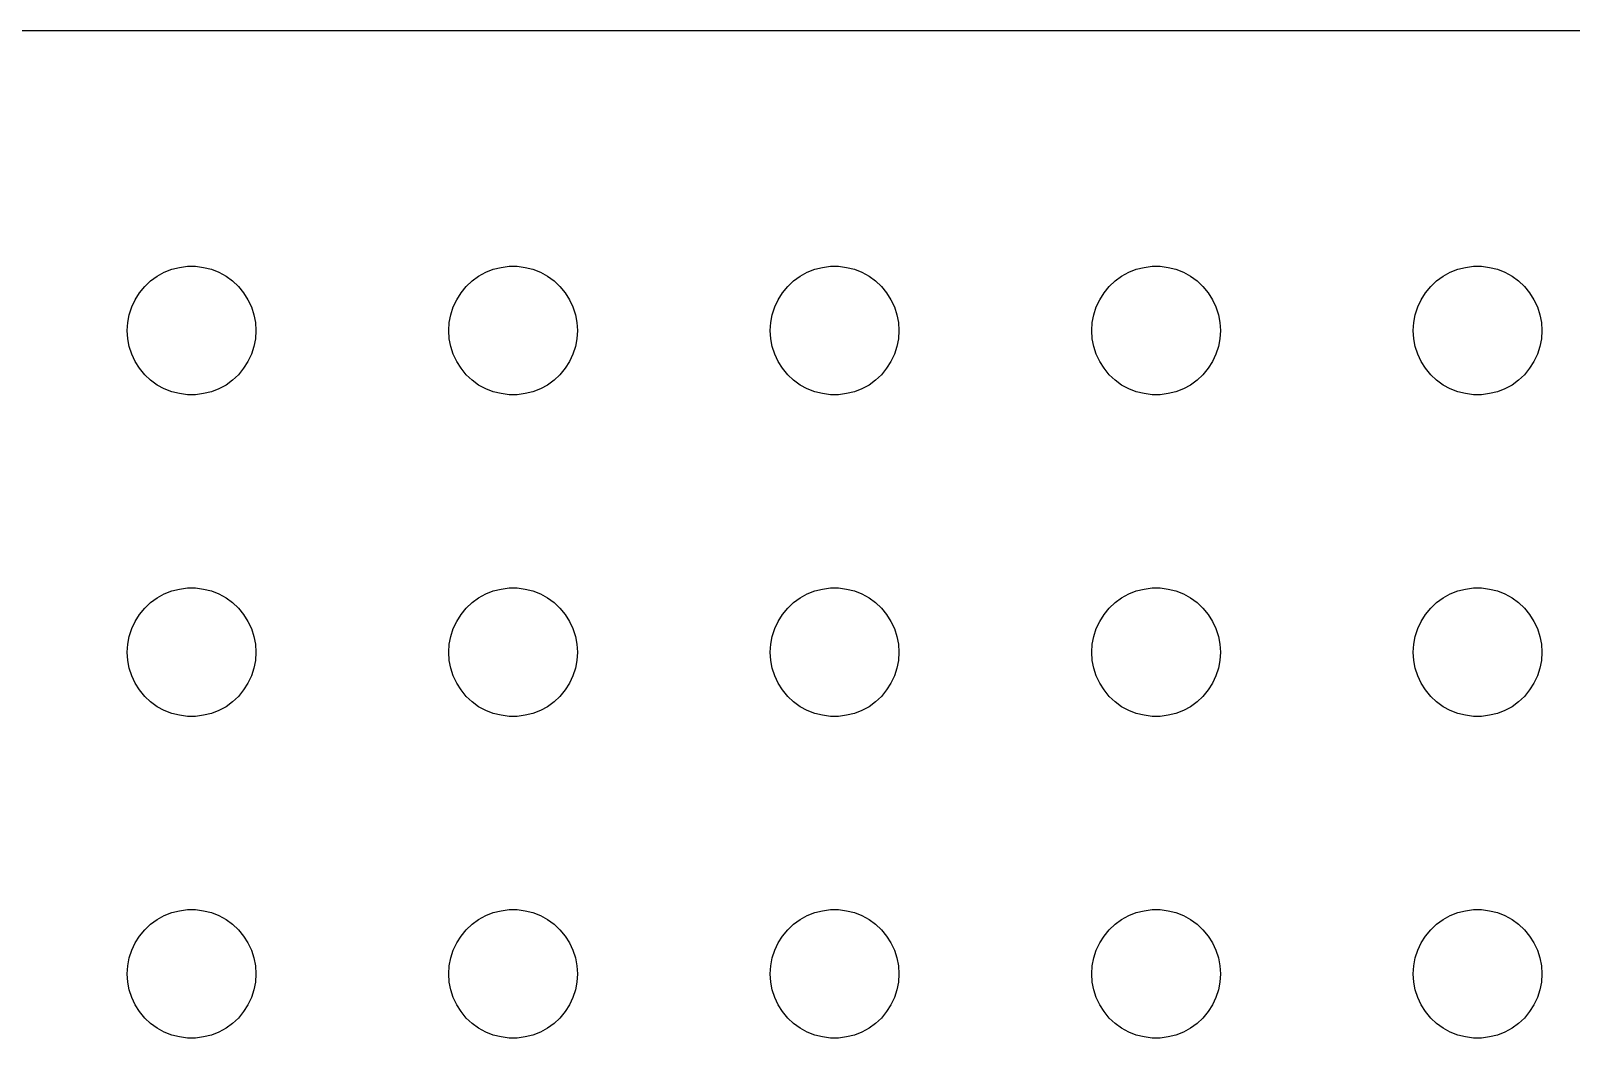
# Model space of a CAD drawing. Header units: metres. Extents: x -134 to 134, y 518 to 1078.
# Drawn here: x -3.75 to 32.18, y 1054.5 to 1077.99 of the extents above; entities that cross this region are included whole.
import ezdxf

# ---------------------------------------------------------------- set-up
doc = ezdxf.new("R2010")
doc.units = ezdxf.units.M

msp = doc.modelspace()

# ---------------------------------------------------------------- linework, layer by layer
for p, q in [((129.814, 1077.99), (-129.814, 1077.99)), ((-0.95613, 1072.16), (-0.80373, 1072.27)), ((-0.80373, 1072.27), (-0.63866, 1072.36)), ((-0.63866, 1072.36), (-0.46352, 1072.43)), ((-0.46352, 1072.43), (-0.28107, 1072.47)), ((-0.28107, 1072.47), (-0.09418, 1072.5)), ((-0.09418, 1072.5), (0.09418, 1072.5)), ((0.09418, 1072.5), (0.28107, 1072.47)), ((0.28107, 1072.47), (0.46352, 1072.43)), ((0.46352, 1072.43), (0.63866, 1072.36)), ((0.63866, 1072.36), (0.80373, 1072.27)), ((0.80373, 1072.27), (0.95613, 1072.16)), ((6.54385, 1072.16), (6.69626, 1072.27)), ((6.69626, 1072.27), (6.86133, 1072.36)), ((6.86133, 1072.36), (7.03647, 1072.43)), ((7.03647, 1072.43), (7.21892, 1072.47)), ((7.21892, 1072.47), (7.40581, 1072.5)), ((7.40581, 1072.5), (7.59418, 1072.5)), ((7.59418, 1072.5), (7.78107, 1072.47)), ((7.78107, 1072.47), (7.96352, 1072.43)), ((7.96352, 1072.43), (8.13866, 1072.36)), ((8.13866, 1072.36), (8.30373, 1072.27)), ((8.30373, 1072.27), (8.45613, 1072.16)), ((14.0439, 1072.16), (14.1963, 1072.27)), ((14.1963, 1072.27), (14.3613, 1072.36)), ((14.3613, 1072.36), (14.5365, 1072.43)), ((14.5365, 1072.43), (14.7189, 1072.47)), ((14.7189, 1072.47), (14.9058, 1072.5)), ((14.9058, 1072.5), (15.0942, 1072.5)), ((15.0942, 1072.5), (15.2811, 1072.47)), ((15.2811, 1072.47), (15.4635, 1072.43)), ((15.4635, 1072.43), (15.6387, 1072.36)), ((15.6387, 1072.36), (15.8037, 1072.27)), ((15.8037, 1072.27), (15.9561, 1072.16)), ((21.5439, 1072.16), (21.6963, 1072.27)), ((21.6963, 1072.27), (21.8613, 1072.36)), ((21.8613, 1072.36), (22.0365, 1072.43)), ((22.0365, 1072.43), (22.2189, 1072.47)), ((22.2189, 1072.47), (22.4058, 1072.5)), ((22.4058, 1072.5), (22.5942, 1072.5)), ((22.5942, 1072.5), (22.7811, 1072.47)), ((22.7811, 1072.47), (22.9635, 1072.43)), ((22.9635, 1072.43), (23.1387, 1072.36)), ((23.1387, 1072.36), (23.3037, 1072.27)), ((23.3037, 1072.27), (23.4561, 1072.16)), ((29.0439, 1072.16), (29.1963, 1072.27)), ((29.1963, 1072.27), (29.3613, 1072.36)), ((29.3613, 1072.36), (29.5365, 1072.43)), ((29.5365, 1072.43), (29.7189, 1072.47)), ((29.7189, 1072.47), (29.9058, 1072.5)), ((29.9058, 1072.5), (30.0942, 1072.5)), ((30.0942, 1072.5), (30.2811, 1072.47)), ((30.2811, 1072.47), (30.4635, 1072.43)), ((30.4635, 1072.43), (30.6387, 1072.36)), ((30.6387, 1072.36), (30.8037, 1072.27)), ((30.8037, 1072.27), (30.9561, 1072.16)), ((-1.21352, 1071.88), (-1.09344, 1072.03)), ((-1.09344, 1072.03), (-0.95613, 1072.16)), ((0.95613, 1072.16), (1.09344, 1072.03)), ((1.09344, 1072.03), (1.21352, 1071.88)), ((6.28647, 1071.88), (6.40654, 1072.03)), ((6.40654, 1072.03), (6.54385, 1072.16)), ((8.45613, 1072.16), (8.59344, 1072.03)), ((8.59344, 1072.03), (8.71352, 1071.88)), ((13.7865, 1071.88), (13.9065, 1072.03)), ((13.9065, 1072.03), (14.0439, 1072.16)), ((15.9561, 1072.16), (16.0934, 1072.03)), ((16.0934, 1072.03), (16.2135, 1071.88)), ((21.2865, 1071.88), (21.4065, 1072.03)), ((21.4065, 1072.03), (21.5439, 1072.16)), ((23.4561, 1072.16), (23.5934, 1072.03)), ((23.5934, 1072.03), (23.7135, 1071.88)), ((28.7865, 1071.88), (28.9065, 1072.03)), ((28.9065, 1072.03), (29.0439, 1072.16)), ((30.9561, 1072.16), (31.0934, 1072.03)), ((31.0934, 1072.03), (31.2135, 1071.88)), ((-1.45287, 1071.37), (-1.39465, 1071.55)), ((-1.39465, 1071.55), (-1.31445, 1071.72)), ((-1.31445, 1071.72), (-1.21352, 1071.88)), ((1.21352, 1071.88), (1.31445, 1071.72)), ((1.31445, 1071.72), (1.39465, 1071.55)), ((1.39465, 1071.55), (1.45287, 1071.37)), ((6.04712, 1071.37), (6.10533, 1071.55)), ((6.10533, 1071.55), (6.18553, 1071.72)), ((6.18553, 1071.72), (6.28647, 1071.88)), ((8.71352, 1071.88), (8.81445, 1071.72)), ((8.81445, 1071.72), (8.89465, 1071.55)), ((8.89465, 1071.55), (8.95287, 1071.37)), ((13.5471, 1071.37), (13.6053, 1071.55)), ((13.6053, 1071.55), (13.6855, 1071.72)), ((13.6855, 1071.72), (13.7865, 1071.88)), ((16.2135, 1071.88), (16.3145, 1071.72)), ((16.3145, 1071.72), (16.3947, 1071.55)), ((16.3947, 1071.55), (16.4529, 1071.37)), ((21.0471, 1071.37), (21.1053, 1071.55)), ((21.1053, 1071.55), (21.1855, 1071.72)), ((21.1855, 1071.72), (21.2865, 1071.88)), ((23.7135, 1071.88), (23.8145, 1071.72)), ((23.8145, 1071.72), (23.8947, 1071.55)), ((23.8947, 1071.55), (23.9529, 1071.37)), ((28.5471, 1071.37), (28.6053, 1071.55)), ((28.6053, 1071.55), (28.6855, 1071.72)), ((28.6855, 1071.72), (28.7865, 1071.88)), ((31.2135, 1071.88), (31.3145, 1071.72)), ((31.3145, 1071.72), (31.3947, 1071.55)), ((31.3947, 1071.55), (31.4529, 1071.37)), ((-1.5, 1071), (-1.48816, 1071.19)), ((-1.48816, 1071.19), (-1.45287, 1071.37)), ((1.45287, 1071.37), (1.48816, 1071.19)), ((1.48816, 1071.19), (1.5, 1071)), ((6, 1071), (6.01183, 1071.19)), ((6.01183, 1071.19), (6.04712, 1071.37)), ((8.95287, 1071.37), (8.98816, 1071.19)), ((8.98816, 1071.19), (9, 1071)), ((13.5, 1071), (13.5118, 1071.19)), ((13.5118, 1071.19), (13.5471, 1071.37)), ((16.4529, 1071.37), (16.4882, 1071.19)), ((16.4882, 1071.19), (16.5, 1071)), ((21, 1071), (21.0118, 1071.19)), ((21.0118, 1071.19), (21.0471, 1071.37)), ((23.9529, 1071.37), (23.9882, 1071.19)), ((23.9882, 1071.19), (24, 1071)), ((28.5, 1071), (28.5118, 1071.19)), ((28.5118, 1071.19), (28.5471, 1071.37)), ((31.4529, 1071.37), (31.4882, 1071.19)), ((31.4882, 1071.19), (31.5, 1071)), ((-1.48816, 1070.81), (-1.5, 1071)), ((1.5, 1071), (1.48816, 1070.81)), ((6.01183, 1070.81), (6, 1071)), ((9, 1071), (8.98816, 1070.81)), ((13.5118, 1070.81), (13.5, 1071)), ((16.5, 1071), (16.4882, 1070.81)), ((21.0118, 1070.81), (21, 1071)), ((24, 1071), (23.9882, 1070.81)), ((28.5118, 1070.81), (28.5, 1071)), ((31.5, 1071), (31.4882, 1070.81)), ((-1.45287, 1070.63), (-1.48816, 1070.81)), ((-1.39465, 1070.45), (-1.45287, 1070.63)), ((1.45287, 1070.63), (1.39465, 1070.45)), ((1.48816, 1070.81), (1.45287, 1070.63)), ((6.04712, 1070.63), (6.01183, 1070.81)), ((6.10533, 1070.45), (6.04712, 1070.63)), ((8.95287, 1070.63), (8.89465, 1070.45)), ((8.98816, 1070.81), (8.95287, 1070.63)), ((13.5471, 1070.63), (13.5118, 1070.81)), ((13.6053, 1070.45), (13.5471, 1070.63)), ((16.4529, 1070.63), (16.3947, 1070.45)), ((16.4882, 1070.81), (16.4529, 1070.63)), ((21.0471, 1070.63), (21.0118, 1070.81)), ((21.1053, 1070.45), (21.0471, 1070.63)), ((23.9529, 1070.63), (23.8947, 1070.45)), ((23.9882, 1070.81), (23.9529, 1070.63)), ((28.5471, 1070.63), (28.5118, 1070.81)), ((28.6053, 1070.45), (28.5471, 1070.63)), ((31.4529, 1070.63), (31.3947, 1070.45)), ((31.4882, 1070.81), (31.4529, 1070.63)), ((-1.31445, 1070.28), (-1.39465, 1070.45)), ((-1.21352, 1070.12), (-1.31445, 1070.28)), ((-1.09344, 1069.97), (-1.21352, 1070.12)), ((1.21352, 1070.12), (1.09344, 1069.97)), ((1.31445, 1070.28), (1.21352, 1070.12)), ((1.39465, 1070.45), (1.31445, 1070.28)), ((6.18553, 1070.28), (6.10533, 1070.45)), ((6.28647, 1070.12), (6.18553, 1070.28)), ((6.40654, 1069.97), (6.28647, 1070.12)), ((8.71352, 1070.12), (8.59344, 1069.97)), ((8.81445, 1070.28), (8.71352, 1070.12)), ((8.89465, 1070.45), (8.81445, 1070.28)), ((13.6855, 1070.28), (13.6053, 1070.45)), ((13.7865, 1070.12), (13.6855, 1070.28)), ((13.9065, 1069.97), (13.7865, 1070.12)), ((16.2135, 1070.12), (16.0934, 1069.97)), ((16.3145, 1070.28), (16.2135, 1070.12)), ((16.3947, 1070.45), (16.3145, 1070.28)), ((21.1855, 1070.28), (21.1053, 1070.45)), ((21.2865, 1070.12), (21.1855, 1070.28)), ((21.4065, 1069.97), (21.2865, 1070.12)), ((23.7135, 1070.12), (23.5934, 1069.97)), ((23.8145, 1070.28), (23.7135, 1070.12)), ((23.8947, 1070.45), (23.8145, 1070.28)), ((28.6855, 1070.28), (28.6053, 1070.45)), ((28.7865, 1070.12), (28.6855, 1070.28)), ((28.9065, 1069.97), (28.7865, 1070.12)), ((31.2135, 1070.12), (31.0934, 1069.97)), ((31.3145, 1070.28), (31.2135, 1070.12)), ((31.3947, 1070.45), (31.3145, 1070.28)), ((-0.95613, 1069.84), (-1.09344, 1069.97)), ((-0.80373, 1069.73), (-0.95613, 1069.84)), ((0.95613, 1069.84), (0.80373, 1069.73)), ((1.09344, 1069.97), (0.95613, 1069.84)), ((6.54385, 1069.84), (6.40654, 1069.97)), ((6.69626, 1069.73), (6.54385, 1069.84)), ((8.45613, 1069.84), (8.30373, 1069.73)), ((8.59344, 1069.97), (8.45613, 1069.84)), ((14.0439, 1069.84), (13.9065, 1069.97)), ((14.1963, 1069.73), (14.0439, 1069.84)), ((15.9561, 1069.84), (15.8037, 1069.73)), ((16.0934, 1069.97), (15.9561, 1069.84)), ((21.5439, 1069.84), (21.4065, 1069.97)), ((21.6963, 1069.73), (21.5439, 1069.84)), ((23.4561, 1069.84), (23.3037, 1069.73)), ((23.5934, 1069.97), (23.4561, 1069.84)), ((29.0439, 1069.84), (28.9065, 1069.97)), ((29.1963, 1069.73), (29.0439, 1069.84)), ((30.9561, 1069.84), (30.8037, 1069.73)), ((31.0934, 1069.97), (30.9561, 1069.84)), ((-0.63866, 1069.64), (-0.80373, 1069.73)), ((-0.46352, 1069.57), (-0.63866, 1069.64)), ((-0.28107, 1069.53), (-0.46352, 1069.57)), ((-0.09418, 1069.5), (-0.28107, 1069.53)), ((0.09418, 1069.5), (-0.09418, 1069.5)), ((0.28107, 1069.53), (0.09418, 1069.5)), ((0.46352, 1069.57), (0.28107, 1069.53)), ((0.63866, 1069.64), (0.46352, 1069.57)), ((0.80373, 1069.73), (0.63866, 1069.64)), ((6.86133, 1069.64), (6.69626, 1069.73)), ((7.03647, 1069.57), (6.86133, 1069.64)), ((7.21892, 1069.53), (7.03647, 1069.57)), ((7.40581, 1069.5), (7.21892, 1069.53)), ((7.59418, 1069.5), (7.40581, 1069.5)), ((7.78107, 1069.53), (7.59418, 1069.5)), ((7.96352, 1069.57), (7.78107, 1069.53)), ((8.13866, 1069.64), (7.96352, 1069.57)), ((8.30373, 1069.73), (8.13866, 1069.64)), ((14.3613, 1069.64), (14.1963, 1069.73)), ((14.5365, 1069.57), (14.3613, 1069.64)), ((14.7189, 1069.53), (14.5365, 1069.57)), ((14.9058, 1069.5), (14.7189, 1069.53)), ((15.0942, 1069.5), (14.9058, 1069.5)), ((15.2811, 1069.53), (15.0942, 1069.5)), ((15.4635, 1069.57), (15.2811, 1069.53)), ((15.6387, 1069.64), (15.4635, 1069.57)), ((15.8037, 1069.73), (15.6387, 1069.64)), ((21.8613, 1069.64), (21.6963, 1069.73)), ((22.0365, 1069.57), (21.8613, 1069.64)), ((22.2189, 1069.53), (22.0365, 1069.57)), ((22.4058, 1069.5), (22.2189, 1069.53)), ((22.5942, 1069.5), (22.4058, 1069.5)), ((22.7811, 1069.53), (22.5942, 1069.5)), ((22.9635, 1069.57), (22.7811, 1069.53)), ((23.1387, 1069.64), (22.9635, 1069.57)), ((23.3037, 1069.73), (23.1387, 1069.64)), ((29.3613, 1069.64), (29.1963, 1069.73)), ((29.5365, 1069.57), (29.3613, 1069.64)), ((29.7189, 1069.53), (29.5365, 1069.57)), ((29.9058, 1069.5), (29.7189, 1069.53)), ((30.0942, 1069.5), (29.9058, 1069.5)), ((30.2811, 1069.53), (30.0942, 1069.5)), ((30.4635, 1069.57), (30.2811, 1069.53)), ((30.6387, 1069.64), (30.4635, 1069.57)), ((30.8037, 1069.73), (30.6387, 1069.64)), ((-0.95613, 1064.66), (-0.80373, 1064.77)), ((-0.80373, 1064.77), (-0.63866, 1064.86)), ((-0.63866, 1064.86), (-0.46352, 1064.93)), ((-0.46352, 1064.93), (-0.28107, 1064.97)), ((-0.28107, 1064.97), (-0.09418, 1065)), ((-0.09418, 1065), (0.09418, 1065)), ((0.09418, 1065), (0.28107, 1064.97)), ((0.28107, 1064.97), (0.46352, 1064.93)), ((0.46352, 1064.93), (0.63866, 1064.86)), ((0.63866, 1064.86), (0.80373, 1064.77)), ((0.80373, 1064.77), (0.95613, 1064.66)), ((6.54385, 1064.66), (6.69626, 1064.77)), ((6.69626, 1064.77), (6.86133, 1064.86)), ((6.86133, 1064.86), (7.03647, 1064.93)), ((7.03647, 1064.93), (7.21892, 1064.97)), ((7.21892, 1064.97), (7.40581, 1065)), ((7.40581, 1065), (7.59418, 1065)), ((7.59418, 1065), (7.78107, 1064.97)), ((7.78107, 1064.97), (7.96352, 1064.93)), ((7.96352, 1064.93), (8.13866, 1064.86)), ((8.13866, 1064.86), (8.30373, 1064.77)), ((8.30373, 1064.77), (8.45613, 1064.66)), ((14.0439, 1064.66), (14.1963, 1064.77)), ((14.1963, 1064.77), (14.3613, 1064.86)), ((14.3613, 1064.86), (14.5365, 1064.93)), ((14.5365, 1064.93), (14.7189, 1064.97)), ((14.7189, 1064.97), (14.9058, 1065)), ((14.9058, 1065), (15.0942, 1065)), ((15.0942, 1065), (15.2811, 1064.97)), ((15.2811, 1064.97), (15.4635, 1064.93)), ((15.4635, 1064.93), (15.6387, 1064.86)), ((15.6387, 1064.86), (15.8037, 1064.77)), ((15.8037, 1064.77), (15.9561, 1064.66)), ((21.5439, 1064.66), (21.6963, 1064.77)), ((21.6963, 1064.77), (21.8613, 1064.86)), ((21.8613, 1064.86), (22.0365, 1064.93)), ((22.0365, 1064.93), (22.2189, 1064.97)), ((22.2189, 1064.97), (22.4058, 1065)), ((22.4058, 1065), (22.5942, 1065)), ((22.5942, 1065), (22.7811, 1064.97)), ((22.7811, 1064.97), (22.9635, 1064.93)), ((22.9635, 1064.93), (23.1387, 1064.86)), ((23.1387, 1064.86), (23.3037, 1064.77)), ((23.3037, 1064.77), (23.4561, 1064.66)), ((29.0439, 1064.66), (29.1963, 1064.77)), ((29.1963, 1064.77), (29.3613, 1064.86)), ((29.3613, 1064.86), (29.5365, 1064.93)), ((29.5365, 1064.93), (29.7189, 1064.97)), ((29.7189, 1064.97), (29.9058, 1065)), ((29.9058, 1065), (30.0942, 1065)), ((30.0942, 1065), (30.2811, 1064.97)), ((30.2811, 1064.97), (30.4635, 1064.93)), ((30.4635, 1064.93), (30.6387, 1064.86)), ((30.6387, 1064.86), (30.8037, 1064.77)), ((30.8037, 1064.77), (30.9561, 1064.66)), ((-1.31445, 1064.22), (-1.21352, 1064.38)), ((-1.21352, 1064.38), (-1.09344, 1064.53)), ((-1.09344, 1064.53), (-0.95613, 1064.66)), ((0.95613, 1064.66), (1.09344, 1064.53)), ((1.09344, 1064.53), (1.21352, 1064.38)), ((1.21352, 1064.38), (1.31445, 1064.22)), ((6.18553, 1064.22), (6.28647, 1064.38)), ((6.28647, 1064.38), (6.40654, 1064.53)), ((6.40654, 1064.53), (6.54385, 1064.66)), ((8.45613, 1064.66), (8.59344, 1064.53)), ((8.59344, 1064.53), (8.71352, 1064.38)), ((8.71352, 1064.38), (8.81445, 1064.22)), ((13.6855, 1064.22), (13.7865, 1064.38)), ((13.7865, 1064.38), (13.9065, 1064.53)), ((13.9065, 1064.53), (14.0439, 1064.66)), ((15.9561, 1064.66), (16.0934, 1064.53)), ((16.0934, 1064.53), (16.2135, 1064.38)), ((16.2135, 1064.38), (16.3145, 1064.22)), ((21.1855, 1064.22), (21.2865, 1064.38)), ((21.2865, 1064.38), (21.4065, 1064.53)), ((21.4065, 1064.53), (21.5439, 1064.66)), ((23.4561, 1064.66), (23.5934, 1064.53)), ((23.5934, 1064.53), (23.7135, 1064.38)), ((23.7135, 1064.38), (23.8145, 1064.22)), ((28.6855, 1064.22), (28.7865, 1064.38)), ((28.7865, 1064.38), (28.9065, 1064.53)), ((28.9065, 1064.53), (29.0439, 1064.66)), ((30.9561, 1064.66), (31.0934, 1064.53)), ((31.0934, 1064.53), (31.2135, 1064.38)), ((31.2135, 1064.38), (31.3145, 1064.22)), ((-1.45287, 1063.87), (-1.39465, 1064.05)), ((-1.39465, 1064.05), (-1.31445, 1064.22)), ((1.31445, 1064.22), (1.39465, 1064.05)), ((1.39465, 1064.05), (1.45287, 1063.87)), ((6.04712, 1063.87), (6.10533, 1064.05)), ((6.10533, 1064.05), (6.18553, 1064.22)), ((8.81445, 1064.22), (8.89465, 1064.05)), ((8.89465, 1064.05), (8.95287, 1063.87)), ((13.5471, 1063.87), (13.6053, 1064.05)), ((13.6053, 1064.05), (13.6855, 1064.22)), ((16.3145, 1064.22), (16.3947, 1064.05)), ((16.3947, 1064.05), (16.4529, 1063.87)), ((21.0471, 1063.87), (21.1053, 1064.05)), ((21.1053, 1064.05), (21.1855, 1064.22)), ((23.8145, 1064.22), (23.8947, 1064.05)), ((23.8947, 1064.05), (23.9529, 1063.87)), ((28.5471, 1063.87), (28.6053, 1064.05)), ((28.6053, 1064.05), (28.6855, 1064.22)), ((31.3145, 1064.22), (31.3947, 1064.05)), ((31.3947, 1064.05), (31.4529, 1063.87)), ((-1.5, 1063.5), (-1.48816, 1063.69)), ((-1.48816, 1063.69), (-1.45287, 1063.87)), ((1.45287, 1063.87), (1.48816, 1063.69)), ((1.48816, 1063.69), (1.5, 1063.5)), ((6, 1063.5), (6.01183, 1063.69)), ((6.01183, 1063.69), (6.04712, 1063.87)), ((8.95287, 1063.87), (8.98816, 1063.69)), ((8.98816, 1063.69), (9, 1063.5)), ((13.5, 1063.5), (13.5118, 1063.69)), ((13.5118, 1063.69), (13.5471, 1063.87)), ((16.4529, 1063.87), (16.4882, 1063.69)), ((16.4882, 1063.69), (16.5, 1063.5)), ((21, 1063.5), (21.0118, 1063.69)), ((21.0118, 1063.69), (21.0471, 1063.87)), ((23.9529, 1063.87), (23.9882, 1063.69)), ((23.9882, 1063.69), (24, 1063.5)), ((28.5, 1063.5), (28.5118, 1063.69)), ((28.5118, 1063.69), (28.5471, 1063.87)), ((31.4529, 1063.87), (31.4882, 1063.69)), ((31.4882, 1063.69), (31.5, 1063.5)), ((-1.48816, 1063.31), (-1.5, 1063.5)), ((-1.45287, 1063.13), (-1.48816, 1063.31)), ((1.48816, 1063.31), (1.45287, 1063.13)), ((1.5, 1063.5), (1.48816, 1063.31)), ((6.01183, 1063.31), (6, 1063.5)), ((6.04712, 1063.13), (6.01183, 1063.31)), ((8.98816, 1063.31), (8.95287, 1063.13)), ((9, 1063.5), (8.98816, 1063.31)), ((13.5118, 1063.31), (13.5, 1063.5)), ((13.5471, 1063.13), (13.5118, 1063.31)), ((16.4882, 1063.31), (16.4529, 1063.13)), ((16.5, 1063.5), (16.4882, 1063.31)), ((21.0118, 1063.31), (21, 1063.5)), ((21.0471, 1063.13), (21.0118, 1063.31)), ((23.9882, 1063.31), (23.9529, 1063.13)), ((24, 1063.5), (23.9882, 1063.31)), ((28.5118, 1063.31), (28.5, 1063.5)), ((28.5471, 1063.13), (28.5118, 1063.31)), ((31.4882, 1063.31), (31.4529, 1063.13)), ((31.5, 1063.5), (31.4882, 1063.31)), ((-1.39465, 1062.95), (-1.45287, 1063.13)), ((-1.31445, 1062.78), (-1.39465, 1062.95)), ((1.39465, 1062.95), (1.31445, 1062.78)), ((1.45287, 1063.13), (1.39465, 1062.95)), ((6.10533, 1062.95), (6.04712, 1063.13)), ((6.18553, 1062.78), (6.10533, 1062.95)), ((8.89465, 1062.95), (8.81445, 1062.78)), ((8.95287, 1063.13), (8.89465, 1062.95)), ((13.6053, 1062.95), (13.5471, 1063.13)), ((13.6855, 1062.78), (13.6053, 1062.95)), ((16.3947, 1062.95), (16.3145, 1062.78)), ((16.4529, 1063.13), (16.3947, 1062.95)), ((21.1053, 1062.95), (21.0471, 1063.13)), ((21.1855, 1062.78), (21.1053, 1062.95)), ((23.8947, 1062.95), (23.8145, 1062.78)), ((23.9529, 1063.13), (23.8947, 1062.95)), ((28.6053, 1062.95), (28.5471, 1063.13)), ((28.6855, 1062.78), (28.6053, 1062.95)), ((31.3947, 1062.95), (31.3145, 1062.78)), ((31.4529, 1063.13), (31.3947, 1062.95)), ((-1.21352, 1062.62), (-1.31445, 1062.78)), ((-1.09344, 1062.47), (-1.21352, 1062.62)), ((1.21352, 1062.62), (1.09344, 1062.47)), ((1.31445, 1062.78), (1.21352, 1062.62)), ((6.28647, 1062.62), (6.18553, 1062.78)), ((6.40654, 1062.47), (6.28647, 1062.62)), ((8.71352, 1062.62), (8.59344, 1062.47)), ((8.81445, 1062.78), (8.71352, 1062.62)), ((13.7865, 1062.62), (13.6855, 1062.78)), ((13.9065, 1062.47), (13.7865, 1062.62)), ((16.2135, 1062.62), (16.0934, 1062.47)), ((16.3145, 1062.78), (16.2135, 1062.62)), ((21.2865, 1062.62), (21.1855, 1062.78)), ((21.4065, 1062.47), (21.2865, 1062.62)), ((23.7135, 1062.62), (23.5934, 1062.47)), ((23.8145, 1062.78), (23.7135, 1062.62)), ((28.7865, 1062.62), (28.6855, 1062.78)), ((28.9065, 1062.47), (28.7865, 1062.62)), ((31.2135, 1062.62), (31.0934, 1062.47)), ((31.3145, 1062.78), (31.2135, 1062.62)), ((-0.95613, 1062.34), (-1.09344, 1062.47)), ((-0.80373, 1062.23), (-0.95613, 1062.34)), ((-0.63866, 1062.14), (-0.80373, 1062.23)), ((0.80373, 1062.23), (0.63866, 1062.14)), ((0.95613, 1062.34), (0.80373, 1062.23)), ((1.09344, 1062.47), (0.95613, 1062.34)), ((6.54385, 1062.34), (6.40654, 1062.47)), ((6.69626, 1062.23), (6.54385, 1062.34)), ((6.86133, 1062.14), (6.69626, 1062.23)), ((8.30373, 1062.23), (8.13866, 1062.14)), ((8.45613, 1062.34), (8.30373, 1062.23)), ((8.59344, 1062.47), (8.45613, 1062.34)), ((14.0439, 1062.34), (13.9065, 1062.47)), ((14.1963, 1062.23), (14.0439, 1062.34)), ((14.3613, 1062.14), (14.1963, 1062.23)), ((15.8037, 1062.23), (15.6387, 1062.14)), ((15.9561, 1062.34), (15.8037, 1062.23)), ((16.0934, 1062.47), (15.9561, 1062.34)), ((21.5439, 1062.34), (21.4065, 1062.47)), ((21.6963, 1062.23), (21.5439, 1062.34)), ((21.8613, 1062.14), (21.6963, 1062.23)), ((23.3037, 1062.23), (23.1387, 1062.14)), ((23.4561, 1062.34), (23.3037, 1062.23)), ((23.5934, 1062.47), (23.4561, 1062.34)), ((29.0439, 1062.34), (28.9065, 1062.47)), ((29.1963, 1062.23), (29.0439, 1062.34)), ((29.3613, 1062.14), (29.1963, 1062.23)), ((30.8037, 1062.23), (30.6387, 1062.14)), ((30.9561, 1062.34), (30.8037, 1062.23)), ((31.0934, 1062.47), (30.9561, 1062.34)), ((-0.46352, 1062.07), (-0.63866, 1062.14)), ((-0.28107, 1062.03), (-0.46352, 1062.07)), ((-0.09418, 1062), (-0.28107, 1062.03)), ((0.09418, 1062), (-0.09418, 1062)), ((0.28107, 1062.03), (0.09418, 1062)), ((0.46352, 1062.07), (0.28107, 1062.03)), ((0.63866, 1062.14), (0.46352, 1062.07)), ((7.03647, 1062.07), (6.86133, 1062.14)), ((7.21892, 1062.03), (7.03647, 1062.07)), ((7.40581, 1062), (7.21892, 1062.03)), ((7.59418, 1062), (7.40581, 1062)), ((7.78107, 1062.03), (7.59418, 1062)), ((7.96352, 1062.07), (7.78107, 1062.03)), ((8.13866, 1062.14), (7.96352, 1062.07)), ((14.5365, 1062.07), (14.3613, 1062.14)), ((14.7189, 1062.03), (14.5365, 1062.07)), ((14.9058, 1062), (14.7189, 1062.03)), ((15.0942, 1062), (14.9058, 1062)), ((15.2811, 1062.03), (15.0942, 1062)), ((15.4635, 1062.07), (15.2811, 1062.03)), ((15.6387, 1062.14), (15.4635, 1062.07)), ((22.0365, 1062.07), (21.8613, 1062.14)), ((22.2189, 1062.03), (22.0365, 1062.07)), ((22.4058, 1062), (22.2189, 1062.03)), ((22.5942, 1062), (22.4058, 1062)), ((22.7811, 1062.03), (22.5942, 1062)), ((22.9635, 1062.07), (22.7811, 1062.03)), ((23.1387, 1062.14), (22.9635, 1062.07)), ((29.5365, 1062.07), (29.3613, 1062.14)), ((29.7189, 1062.03), (29.5365, 1062.07)), ((29.9058, 1062), (29.7189, 1062.03)), ((30.0942, 1062), (29.9058, 1062)), ((30.2811, 1062.03), (30.0942, 1062)), ((30.4635, 1062.07), (30.2811, 1062.03)), ((30.6387, 1062.14), (30.4635, 1062.07)), ((-0.95613, 1057.16), (-0.80373, 1057.27)), ((-0.80373, 1057.27), (-0.63866, 1057.36)), ((-0.63866, 1057.36), (-0.46352, 1057.43)), ((-0.46352, 1057.43), (-0.28107, 1057.47)), ((-0.28107, 1057.47), (-0.09418, 1057.5)), ((-0.09418, 1057.5), (0.09418, 1057.5)), ((0.09418, 1057.5), (0.28107, 1057.47)), ((0.28107, 1057.47), (0.46352, 1057.43)), ((0.46352, 1057.43), (0.63866, 1057.36)), ((0.63866, 1057.36), (0.80373, 1057.27)), ((0.80373, 1057.27), (0.95613, 1057.16)), ((6.54385, 1057.16), (6.69626, 1057.27)), ((6.69626, 1057.27), (6.86133, 1057.36)), ((6.86133, 1057.36), (7.03647, 1057.43)), ((7.03647, 1057.43), (7.21892, 1057.47)), ((7.21892, 1057.47), (7.40581, 1057.5)), ((7.40581, 1057.5), (7.59418, 1057.5)), ((7.59418, 1057.5), (7.78107, 1057.47)), ((7.78107, 1057.47), (7.96352, 1057.43)), ((7.96352, 1057.43), (8.13866, 1057.36)), ((8.13866, 1057.36), (8.30373, 1057.27)), ((8.30373, 1057.27), (8.45613, 1057.16)), ((14.0439, 1057.16), (14.1963, 1057.27)), ((14.1963, 1057.27), (14.3613, 1057.36)), ((14.3613, 1057.36), (14.5365, 1057.43)), ((14.5365, 1057.43), (14.7189, 1057.47)), ((14.7189, 1057.47), (14.9058, 1057.5)), ((14.9058, 1057.5), (15.0942, 1057.5)), ((15.0942, 1057.5), (15.2811, 1057.47)), ((15.2811, 1057.47), (15.4635, 1057.43)), ((15.4635, 1057.43), (15.6387, 1057.36)), ((15.6387, 1057.36), (15.8037, 1057.27)), ((15.8037, 1057.27), (15.9561, 1057.16)), ((21.5439, 1057.16), (21.6963, 1057.27)), ((21.6963, 1057.27), (21.8613, 1057.36)), ((21.8613, 1057.36), (22.0365, 1057.43)), ((22.0365, 1057.43), (22.2189, 1057.47)), ((22.2189, 1057.47), (22.4058, 1057.5)), ((22.4058, 1057.5), (22.5942, 1057.5)), ((22.5942, 1057.5), (22.7811, 1057.47)), ((22.7811, 1057.47), (22.9635, 1057.43)), ((22.9635, 1057.43), (23.1387, 1057.36)), ((23.1387, 1057.36), (23.3037, 1057.27)), ((23.3037, 1057.27), (23.4561, 1057.16)), ((29.0439, 1057.16), (29.1963, 1057.27)), ((29.1963, 1057.27), (29.3613, 1057.36)), ((29.3613, 1057.36), (29.5365, 1057.43)), ((29.5365, 1057.43), (29.7189, 1057.47)), ((29.7189, 1057.47), (29.9058, 1057.5)), ((29.9058, 1057.5), (30.0942, 1057.5)), ((30.0942, 1057.5), (30.2811, 1057.47)), ((30.2811, 1057.47), (30.4635, 1057.43)), ((30.4635, 1057.43), (30.6387, 1057.36)), ((30.6387, 1057.36), (30.8037, 1057.27)), ((30.8037, 1057.27), (30.9561, 1057.16)), ((-1.31445, 1056.72), (-1.21352, 1056.88)), ((-1.21352, 1056.88), (-1.09344, 1057.03)), ((-1.09344, 1057.03), (-0.95613, 1057.16)), ((0.95613, 1057.16), (1.09344, 1057.03)), ((1.09344, 1057.03), (1.21352, 1056.88)), ((1.21352, 1056.88), (1.31445, 1056.72)), ((6.18553, 1056.72), (6.28647, 1056.88)), ((6.28647, 1056.88), (6.40654, 1057.03)), ((6.40654, 1057.03), (6.54385, 1057.16)), ((8.45613, 1057.16), (8.59344, 1057.03)), ((8.59344, 1057.03), (8.71352, 1056.88)), ((8.71352, 1056.88), (8.81445, 1056.72)), ((13.6855, 1056.72), (13.7865, 1056.88)), ((13.7865, 1056.88), (13.9065, 1057.03)), ((13.9065, 1057.03), (14.0439, 1057.16)), ((15.9561, 1057.16), (16.0934, 1057.03)), ((16.0934, 1057.03), (16.2135, 1056.88)), ((16.2135, 1056.88), (16.3145, 1056.72)), ((21.1855, 1056.72), (21.2865, 1056.88)), ((21.2865, 1056.88), (21.4065, 1057.03)), ((21.4065, 1057.03), (21.5439, 1057.16)), ((23.4561, 1057.16), (23.5934, 1057.03)), ((23.5934, 1057.03), (23.7135, 1056.88)), ((23.7135, 1056.88), (23.8145, 1056.72)), ((28.6855, 1056.72), (28.7865, 1056.88)), ((28.7865, 1056.88), (28.9065, 1057.03)), ((28.9065, 1057.03), (29.0439, 1057.16)), ((30.9561, 1057.16), (31.0934, 1057.03)), ((31.0934, 1057.03), (31.2135, 1056.88)), ((31.2135, 1056.88), (31.3145, 1056.72)), ((-1.45287, 1056.37), (-1.39465, 1056.55)), ((-1.39465, 1056.55), (-1.31445, 1056.72)), ((1.31445, 1056.72), (1.39465, 1056.55)), ((1.39465, 1056.55), (1.45287, 1056.37)), ((6.04712, 1056.37), (6.10533, 1056.55)), ((6.10533, 1056.55), (6.18553, 1056.72)), ((8.81445, 1056.72), (8.89465, 1056.55)), ((8.89465, 1056.55), (8.95287, 1056.37)), ((13.5471, 1056.37), (13.6053, 1056.55)), ((13.6053, 1056.55), (13.6855, 1056.72)), ((16.3145, 1056.72), (16.3947, 1056.55)), ((16.3947, 1056.55), (16.4529, 1056.37)), ((21.0471, 1056.37), (21.1053, 1056.55)), ((21.1053, 1056.55), (21.1855, 1056.72)), ((23.8145, 1056.72), (23.8947, 1056.55)), ((23.8947, 1056.55), (23.9529, 1056.37)), ((28.5471, 1056.37), (28.6053, 1056.55)), ((28.6053, 1056.55), (28.6855, 1056.72)), ((31.3145, 1056.72), (31.3947, 1056.55)), ((31.3947, 1056.55), (31.4529, 1056.37)), ((-1.5, 1056), (-1.48816, 1056.19)), ((-1.48816, 1056.19), (-1.45287, 1056.37)), ((1.45287, 1056.37), (1.48816, 1056.19)), ((1.48816, 1056.19), (1.5, 1056)), ((6, 1056), (6.01183, 1056.19)), ((6.01183, 1056.19), (6.04712, 1056.37)), ((8.95287, 1056.37), (8.98816, 1056.19)), ((8.98816, 1056.19), (9, 1056)), ((13.5, 1056), (13.5118, 1056.19)), ((13.5118, 1056.19), (13.5471, 1056.37)), ((16.4529, 1056.37), (16.4882, 1056.19)), ((16.4882, 1056.19), (16.5, 1056)), ((21, 1056), (21.0118, 1056.19)), ((21.0118, 1056.19), (21.0471, 1056.37)), ((23.9529, 1056.37), (23.9882, 1056.19)), ((23.9882, 1056.19), (24, 1056)), ((28.5, 1056), (28.5118, 1056.19)), ((28.5118, 1056.19), (28.5471, 1056.37)), ((31.4529, 1056.37), (31.4882, 1056.19)), ((31.4882, 1056.19), (31.5, 1056)), ((-1.48816, 1055.81), (-1.5, 1056)), ((-1.45287, 1055.63), (-1.48816, 1055.81)), ((1.48816, 1055.81), (1.45287, 1055.63)), ((1.5, 1056), (1.48816, 1055.81)), ((6.01183, 1055.81), (6, 1056)), ((6.04712, 1055.63), (6.01183, 1055.81)), ((8.98816, 1055.81), (8.95287, 1055.63)), ((9, 1056), (8.98816, 1055.81)), ((13.5118, 1055.81), (13.5, 1056)), ((13.5471, 1055.63), (13.5118, 1055.81)), ((16.4882, 1055.81), (16.4529, 1055.63)), ((16.5, 1056), (16.4882, 1055.81)), ((21.0118, 1055.81), (21, 1056)), ((21.0471, 1055.63), (21.0118, 1055.81)), ((23.9882, 1055.81), (23.9529, 1055.63)), ((24, 1056), (23.9882, 1055.81)), ((28.5118, 1055.81), (28.5, 1056)), ((28.5471, 1055.63), (28.5118, 1055.81)), ((31.4882, 1055.81), (31.4529, 1055.63)), ((31.5, 1056), (31.4882, 1055.81)), ((-1.39465, 1055.45), (-1.45287, 1055.63)), ((-1.31445, 1055.28), (-1.39465, 1055.45)), ((1.39465, 1055.45), (1.31445, 1055.28)), ((1.45287, 1055.63), (1.39465, 1055.45)), ((6.10533, 1055.45), (6.04712, 1055.63)), ((6.18553, 1055.28), (6.10533, 1055.45)), ((8.89465, 1055.45), (8.81445, 1055.28)), ((8.95287, 1055.63), (8.89465, 1055.45)), ((13.6053, 1055.45), (13.5471, 1055.63)), ((13.6855, 1055.28), (13.6053, 1055.45)), ((16.3947, 1055.45), (16.3145, 1055.28)), ((16.4529, 1055.63), (16.3947, 1055.45)), ((21.1053, 1055.45), (21.0471, 1055.63)), ((21.1855, 1055.28), (21.1053, 1055.45)), ((23.8947, 1055.45), (23.8145, 1055.28)), ((23.9529, 1055.63), (23.8947, 1055.45)), ((28.6053, 1055.45), (28.5471, 1055.63)), ((28.6855, 1055.28), (28.6053, 1055.45)), ((31.3947, 1055.45), (31.3145, 1055.28)), ((31.4529, 1055.63), (31.3947, 1055.45)), ((-1.21352, 1055.12), (-1.31445, 1055.28)), ((-1.09344, 1054.97), (-1.21352, 1055.12)), ((1.21352, 1055.12), (1.09344, 1054.97)), ((1.31445, 1055.28), (1.21352, 1055.12)), ((6.28647, 1055.12), (6.18553, 1055.28)), ((6.40654, 1054.97), (6.28647, 1055.12)), ((8.71352, 1055.12), (8.59344, 1054.97)), ((8.81445, 1055.28), (8.71352, 1055.12)), ((13.7865, 1055.12), (13.6855, 1055.28)), ((13.9065, 1054.97), (13.7865, 1055.12)), ((16.2135, 1055.12), (16.0934, 1054.97)), ((16.3145, 1055.28), (16.2135, 1055.12)), ((21.2865, 1055.12), (21.1855, 1055.28)), ((21.4065, 1054.97), (21.2865, 1055.12)), ((23.7135, 1055.12), (23.5934, 1054.97)), ((23.8145, 1055.28), (23.7135, 1055.12)), ((28.7865, 1055.12), (28.6855, 1055.28)), ((28.9065, 1054.97), (28.7865, 1055.12)), ((31.2135, 1055.12), (31.0934, 1054.97)), ((31.3145, 1055.28), (31.2135, 1055.12)), ((-0.95613, 1054.84), (-1.09344, 1054.97)), ((-0.80373, 1054.73), (-0.95613, 1054.84)), ((-0.63866, 1054.64), (-0.80373, 1054.73)), ((0.80373, 1054.73), (0.63866, 1054.64)), ((0.95613, 1054.84), (0.80373, 1054.73)), ((1.09344, 1054.97), (0.95613, 1054.84)), ((6.54385, 1054.84), (6.40654, 1054.97)), ((6.69626, 1054.73), (6.54385, 1054.84)), ((6.86133, 1054.64), (6.69626, 1054.73)), ((8.30373, 1054.73), (8.13866, 1054.64)), ((8.45613, 1054.84), (8.30373, 1054.73)), ((8.59344, 1054.97), (8.45613, 1054.84)), ((14.0439, 1054.84), (13.9065, 1054.97)), ((14.1963, 1054.73), (14.0439, 1054.84)), ((14.3613, 1054.64), (14.1963, 1054.73)), ((15.8037, 1054.73), (15.6387, 1054.64)), ((15.9561, 1054.84), (15.8037, 1054.73)), ((16.0934, 1054.97), (15.9561, 1054.84)), ((21.5439, 1054.84), (21.4065, 1054.97)), ((21.6963, 1054.73), (21.5439, 1054.84)), ((21.8613, 1054.64), (21.6963, 1054.73)), ((23.3037, 1054.73), (23.1387, 1054.64)), ((23.4561, 1054.84), (23.3037, 1054.73)), ((23.5934, 1054.97), (23.4561, 1054.84)), ((29.0439, 1054.84), (28.9065, 1054.97)), ((29.1963, 1054.73), (29.0439, 1054.84)), ((29.3613, 1054.64), (29.1963, 1054.73)), ((30.8037, 1054.73), (30.6387, 1054.64)), ((30.9561, 1054.84), (30.8037, 1054.73)), ((31.0934, 1054.97), (30.9561, 1054.84)), ((-0.46352, 1054.57), (-0.63866, 1054.64)), ((-0.28107, 1054.53), (-0.46352, 1054.57)), ((-0.09418, 1054.5), (-0.28107, 1054.53)), ((0.09418, 1054.5), (-0.09418, 1054.5)), ((0.28107, 1054.53), (0.09418, 1054.5)), ((0.46352, 1054.57), (0.28107, 1054.53)), ((0.63866, 1054.64), (0.46352, 1054.57)), ((7.03647, 1054.57), (6.86133, 1054.64)), ((7.21892, 1054.53), (7.03647, 1054.57)), ((7.40581, 1054.5), (7.21892, 1054.53)), ((7.59418, 1054.5), (7.40581, 1054.5)), ((7.78107, 1054.53), (7.59418, 1054.5)), ((7.96352, 1054.57), (7.78107, 1054.53)), ((8.13866, 1054.64), (7.96352, 1054.57)), ((14.5365, 1054.57), (14.3613, 1054.64)), ((14.7189, 1054.53), (14.5365, 1054.57)), ((14.9058, 1054.5), (14.7189, 1054.53)), ((15.0942, 1054.5), (14.9058, 1054.5)), ((15.2811, 1054.53), (15.0942, 1054.5)), ((15.4635, 1054.57), (15.2811, 1054.53)), ((15.6387, 1054.64), (15.4635, 1054.57)), ((22.0365, 1054.57), (21.8613, 1054.64)), ((22.2189, 1054.53), (22.0365, 1054.57)), ((22.4058, 1054.5), (22.2189, 1054.53)), ((22.5942, 1054.5), (22.4058, 1054.5)), ((22.7811, 1054.53), (22.5942, 1054.5)), ((22.9635, 1054.57), (22.7811, 1054.53)), ((23.1387, 1054.64), (22.9635, 1054.57)), ((29.5365, 1054.57), (29.3613, 1054.64)), ((29.7189, 1054.53), (29.5365, 1054.57)), ((29.9058, 1054.5), (29.7189, 1054.53)), ((30.0942, 1054.5), (29.9058, 1054.5)), ((30.2811, 1054.53), (30.0942, 1054.5)), ((30.4635, 1054.57), (30.2811, 1054.53)), ((30.6387, 1054.64), (30.4635, 1054.57))]:
    msp.add_line(p, q)

doc.saveas('drawing.dxf')
